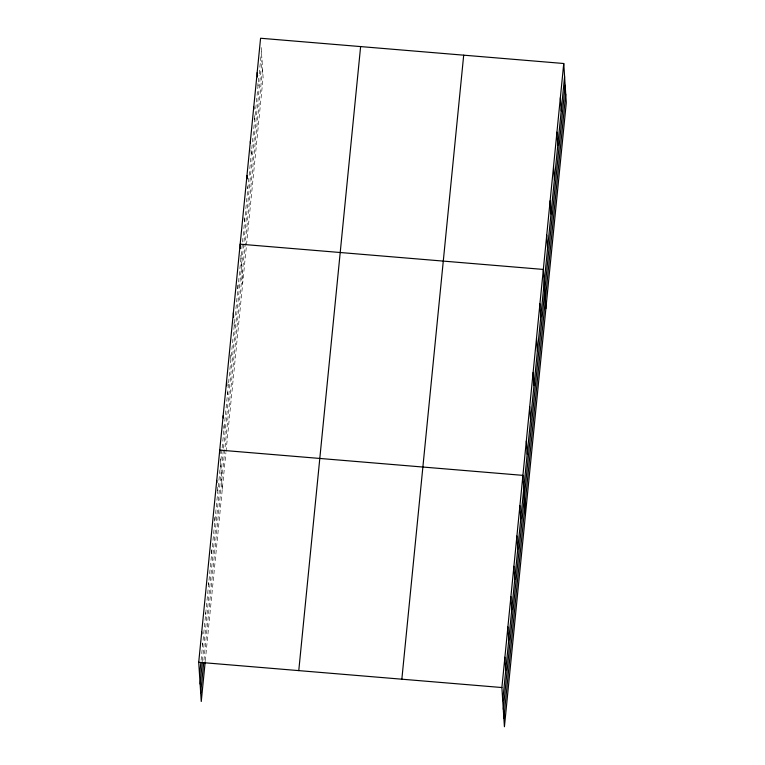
<?xml version="1.0" encoding="UTF-8"?>
<svg xmlns="http://www.w3.org/2000/svg" width="765" height="765" viewBox="0 0 765 765"><rect width="100%" height="100%" fill="white"/><g stroke="black" fill="none" stroke-linecap="round" stroke-linejoin="round"><path stroke-width="0.57" stroke-dasharray="3.83 2.87" d="M201.071 660.3L222.013 449.084M222.127 447.898L228.467 383.992M228.582 382.806L235.151 316.528M235.266 315.343L259.077 75.094M259.201 73.909L261.429 51.427M202.438 660.74L223.39 449.39M223.504 448.214L261.984 60.014M203.939 660.262L262.558 68.869M205.297 660.692L225.924 452.641M226.038 451.455L263.112 77.466L261.075 45.938M257.882 83.548L258.025 85.747M254.343 115.678L254.621 120.067M250.939 149.997L251.216 154.387M247.678 186.517L247.822 188.716M244.064 217.547L244.418 223.036M240.87 255.156L242.696 283.394M237.188 285.087L237.609 291.675M233.994 322.706L234.214 325.995M230.456 354.836L230.81 360.325M227.262 392.445L227.406 394.644M223.791 425.675L224.002 428.964M220.32 458.895L222.29 489.323M217.174 487.009L217.595 493.597M214.171 517.322L214.592 523.91M211.303 549.825L211.589 554.214M208.443 582.328L208.587 584.527M205.441 612.641L205.584 614.84M202.438 642.954L202.582 645.144"/><path stroke-width="1.15" d="M205.183 661.859L201.252 701.495L198.718 662.28L260.578 38.25L563.748 63.505L566.282 102.72L504.422 726.75L501.888 687.534L563.748 63.505M199.569 675.457L200.841 662.633M200.134 684.053L202.323 661.897M200.698 692.908L203.71 662.595M298.771 670.618L360.621 46.579M401.845 679.205L463.695 55.166M502.739 700.711L564.599 76.672M503.294 709.298L565.153 85.269M503.867 718.153L565.727 94.124M198.718 662.28L501.888 687.534M560.343 97.824L561.194 111.002M556.939 132.144L557.79 145.321M553.535 166.464L554.386 179.641M550.131 200.793L550.991 213.961M546.736 235.113L547.587 248.281M545.866 308.649L543.332 269.433L240.162 244.178L240.449 248.577M539.927 303.753L540.779 316.93M536.523 338.073L537.384 351.25M533.129 372.402L533.98 385.57M529.724 406.722L530.575 419.899M526.32 441.042L527.171 454.219M525.459 514.577L522.916 475.361L219.756 450.116L219.966 453.406M519.913 505.675L520.764 518.852M516.91 535.988L517.762 549.155M513.908 566.291L514.759 579.468M510.905 596.604L511.756 609.781M507.903 626.918L508.754 640.085M504.89 657.221L505.742 670.398M257.174 72.57L257.461 76.959M253.77 106.89L253.913 109.089M250.365 141.219L250.509 143.409M246.971 175.539L247.181 178.828M233.363 312.828L233.641 317.217M226.555 381.467L226.842 385.856M223.151 415.787L223.294 417.986M216.744 480.42L216.887 482.619M201.721 631.976L201.864 634.166"/></g></svg>
